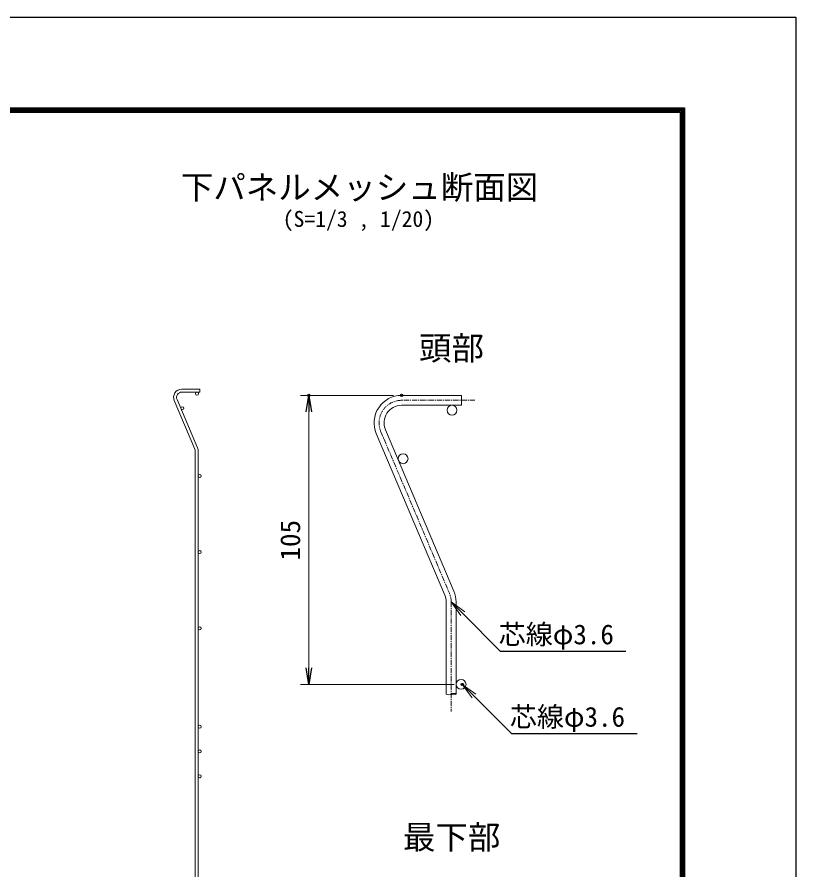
# Model space of a CAD drawing. Units: millimetres, scale not verified, with parts at other scales. Extents: x -4200 to 4200, y -2970 to 2970.
# Drawn here: x 2314 to 4200, y 904 to 2970 of the extents above; entities that cross this region are included whole.
import ezdxf
from ezdxf.enums import TextEntityAlignment as Align

# ---------------------------------------------------------------- set-up
doc = ezdxf.new("R2010")
doc.units = ezdxf.units.MM
doc.header["$LTSCALE"] = 10
doc.header["$PDMODE"] = 32
doc.header["$PDSIZE"] = 5
doc.linetypes.add('USER1', pattern=[2, 1.25, -0.25, 0.25, -0.25])
for name, color, linetype, lineweight in [('0-0_D-BMK', 2, 'USER1', 13), ('0-1_D-STR2', 7, 'Continuous', 9), ('0-2_D-STR-DIM', 7, 'Continuous', 13), ('0-3_0', 7, 'Continuous', 25), ('0-5_D-TTL-TXT', 7, 'Continuous', 25), ('0-6_D-TTL', 7, 'Continuous', 25), ('0-7_D-STR-TXT', 7, 'Continuous', 13)]:
    doc.layers.add(name, color=color, linetype=linetype, lineweight=lineweight)
doc.layers.add('0-4_DEFPOINTS', color=7, linetype='Continuous')
doc.styles.add('ＭＳ ゴシック', font='')
doc.styles.get('ＭＳ ゴシック').set_extended_font_data('MS Gothic')

# ---------------------------------------------------------------- blocks, each defined once
blk = doc.blocks.new('_OPEN')
at = {"layer": '0-3_0'}
blk.add_line((0, 0), (-10, 0), dxfattribs=at)
blk.add_lwpolyline([(-10, 1.667), (0, 0), (-10, -1.667)], dxfattribs=at)
blk = doc.blocks.new('MLeader3')
at = {"layer": '0-7_D-STR-TXT'}
blk.add_line((3392.03, 1353.78), (3420.31, 1325.49), dxfattribs=at)
blk.add_lwpolyline([(3415.6, 1320.78), (3392.03, 1353.78), (3425.03, 1330.21)], dxfattribs=at)
at = {"layer": '0-7_D-STR-TXT', "lineweight": 25}
blk.add_lwpolyline([(3420.31, 1325.49), (3511.06, 1234.75), (3807.97, 1234.75), (3815.17, 1234.75)], dxfattribs=at)
blk = doc.blocks.new('MLeader4')
at = {"layer": '0-7_D-STR-TXT'}
blk.add_line((3365.03, 1553.38), (3393.31, 1525.09), dxfattribs=at)
blk.add_lwpolyline([(3388.6, 1520.38), (3365.03, 1553.38), (3398.03, 1529.81)], dxfattribs=at)
at = {"layer": '0-7_D-STR-TXT', "lineweight": 25}
blk.add_lwpolyline([(3393.31, 1525.09), (3484.06, 1434.35), (3780.97, 1434.35), (3788.17, 1434.35)], dxfattribs=at)

msp = doc.modelspace()

# ---------------------------------------------------------------- linework, layer by layer
at = {"layer": '0-0_D-BMK'}
for p, q in [((3422.69, 2041.78), (3245.03, 2041.78)), ((3194.71, 1965.75), (3360.68, 1574.74)), ((3365.03, 1553.38), (3365.03, 1288.11))]:
    msp.add_line(p, q, dxfattribs=at)
for centre, start, end in [((3245.03, 1987.11), 90, 203), ((3310.36, 1553.38), 0, 23)]:
    msp.add_arc(centre, 54.67, start, end, dxfattribs=at)
at = {"layer": '0-1_D-STR2'}
for p, q in [((2756.37, 2068.77), (2712.77, 2068.77)), ((2756.37, 2061.57), (2756.37, 2068.77)), ((2756.37, 2061.57), (2712.77, 2061.57)), ((3390.36, 2053.78), (3245.03, 2053.78)), ((3390.36, 2029.78), (3390.36, 2053.78)), ((2694.36, 2040.95), (2744.16, 1923.65)), ((2700.99, 2043.77), (2750.78, 1926.46)), ((3390.36, 2029.78), (3245.03, 2029.78)), ((3205.76, 1970.44), (3371.73, 1579.43)), ((3183.66, 1961.06), (3349.64, 1570.05)), ((2745.17, 1918.65), (2745.17, 463.89)), ((2752.37, 1918.65), (2752.37, 463.89)), ((3353.03, 1553.38), (3353.03, 1330.15)), ((3377.03, 1553.38), (3377.03, 1330.15))]:
    msp.add_line(p, q, dxfattribs=at)
for centre, radius in [((2749.37, 2057.97), 3.6), ((2713.84, 2022.72), 3.6), ((3367.03, 2017.78), 12), ((3248.58, 1900.27), 12), ((2755.97, 1858.77), 3.6), ((2755.97, 1674.02), 3.6), ((2755.97, 1489.27), 3.6), ((3389.03, 1353.77), 12), ((2755.97, 1251.27), 3.6), ((2755.97, 1191.27), 3.6), ((2755.97, 1131.27), 3.6)]:
    msp.add_circle(centre, radius, dxfattribs=at)
for centre, radius, start, end in [((2712.77, 2048.77), 20, 90, 203), ((2712.77, 2048.77), 12.8, 90, 203), ((3245.03, 1987.11), 66.67, 90, 203), ((3245.03, 1987.11), 42.67, 90, 203), ((2732.37, 1918.65), 12.8, 0, 23), ((2732.37, 1918.65), 20, 0, 23), ((3310.36, 1553.38), 42.67, 0, 23), ((3310.36, 1553.38), 66.67, 0, 23)]:
    msp.add_arc(centre, radius, start, end, dxfattribs=at)
msp.add_ellipse((3359.05, 1330.26), major_axis=(-6, 0), ratio=0.246642, start_param=0.077822, end_param=3.0637707, dxfattribs=at)
msp.add_ellipse((3371.05, 1330.26), major_axis=(-6, 0), ratio=0.246642, dxfattribs=at)
at = {"layer": '0-2_D-STR-DIM'}
for p, q in [((3225.03, 2053.78), (3000.36, 2053.78)), ((3020.36, 1393.78), (3020.36, 2013.78)), ((3372.03, 1353.78), (3000.36, 1353.78))]:
    msp.add_line(p, q, dxfattribs=at)
at = {"layer": '0-4_DEFPOINTS'}
for p in [(3020.36, 2053.78), (3245.03, 2053.78), (3392.03, 1353.78)]:
    msp.add_point(p, dxfattribs=at)
at = {"layer": '0-6_D-TTL', "color": 2}
msp.add_lwpolyline([(-4200, 2970), (4200, 2970), (4200, -2970), (-4200, -2970)], close=True, dxfattribs=at)
at = {"layer": '0-6_D-TTL'}
for points in [[(-3930, 2750), (3930, 2750), (3930, -2750), (-3930, -2750)], [(-3927.5, 2747.5), (3927.5, 2747.5), (3927.5, -2747.5), (-3927.5, -2747.5)], [(-3925, 2745), (3925, 2745), (3925, -2745), (-3925, -2745)], [(-3922.5, 2742.5), (3922.5, 2742.5), (3922.5, -2742.5), (-3922.5, -2742.5)], [(-3920, 2740), (3920, 2740), (3920, -2740), (-3920, -2740)]]:
    msp.add_lwpolyline(points, close=True, dxfattribs=at)

# ---------------------------------------------------------------- block references
at = {"layer": '0-2_D-STR-DIM', "xscale": 4, "yscale": 4}
for p, rotation in [((3020.36, 2053.78), 90), ((3020.36, 1353.78), 270)]:
    msp.add_blockref('_OPEN', p, dxfattribs=dict(at, rotation=rotation))
at = {"layer": '0-7_D-STR-TXT'}
for name in ['MLeader4', 'MLeader3']:
    msp.add_blockref(name, (0, 0), dxfattribs=at)

# ---------------------------------------------------------------- texts
at = {"layer": '0-2_D-STR-DIM', "style": 'ＭＳ ゴシック'}
msp.add_text('105', height=48.09, rotation=90, dxfattribs=at).set_placement((3013.61, 1653.78), align=Align.BOTTOM_LEFT)
at = {"layer": '0-5_D-TTL-TXT', "style": 'ＭＳ ゴシック'}
for s, height, p in [('下パネルメッシュ断面図', 57.7, (2710.16, 2511.54)), ('(S=1/3 , 1/20)', 38.49, (2957.07, 2450.24)), ('頭部', 57.7, (3287.06, 2122.04)), ('最下部', 57.7, (3248.08, 937.48))]:
    msp.add_text(s, height=height, dxfattribs=at).set_placement(p, align=Align.BOTTOM_LEFT)
at = {"layer": '0-7_D-STR-TXT', "style": 'ＭＳ ゴシック'}
for p in [(3480.03, 1436.41), (3507.03, 1236.81)]:
    msp.add_text('芯線φ3.6', height=48.09, dxfattribs=at).set_placement(p, align=Align.BOTTOM_LEFT)

doc.saveas('drawing.dxf')
